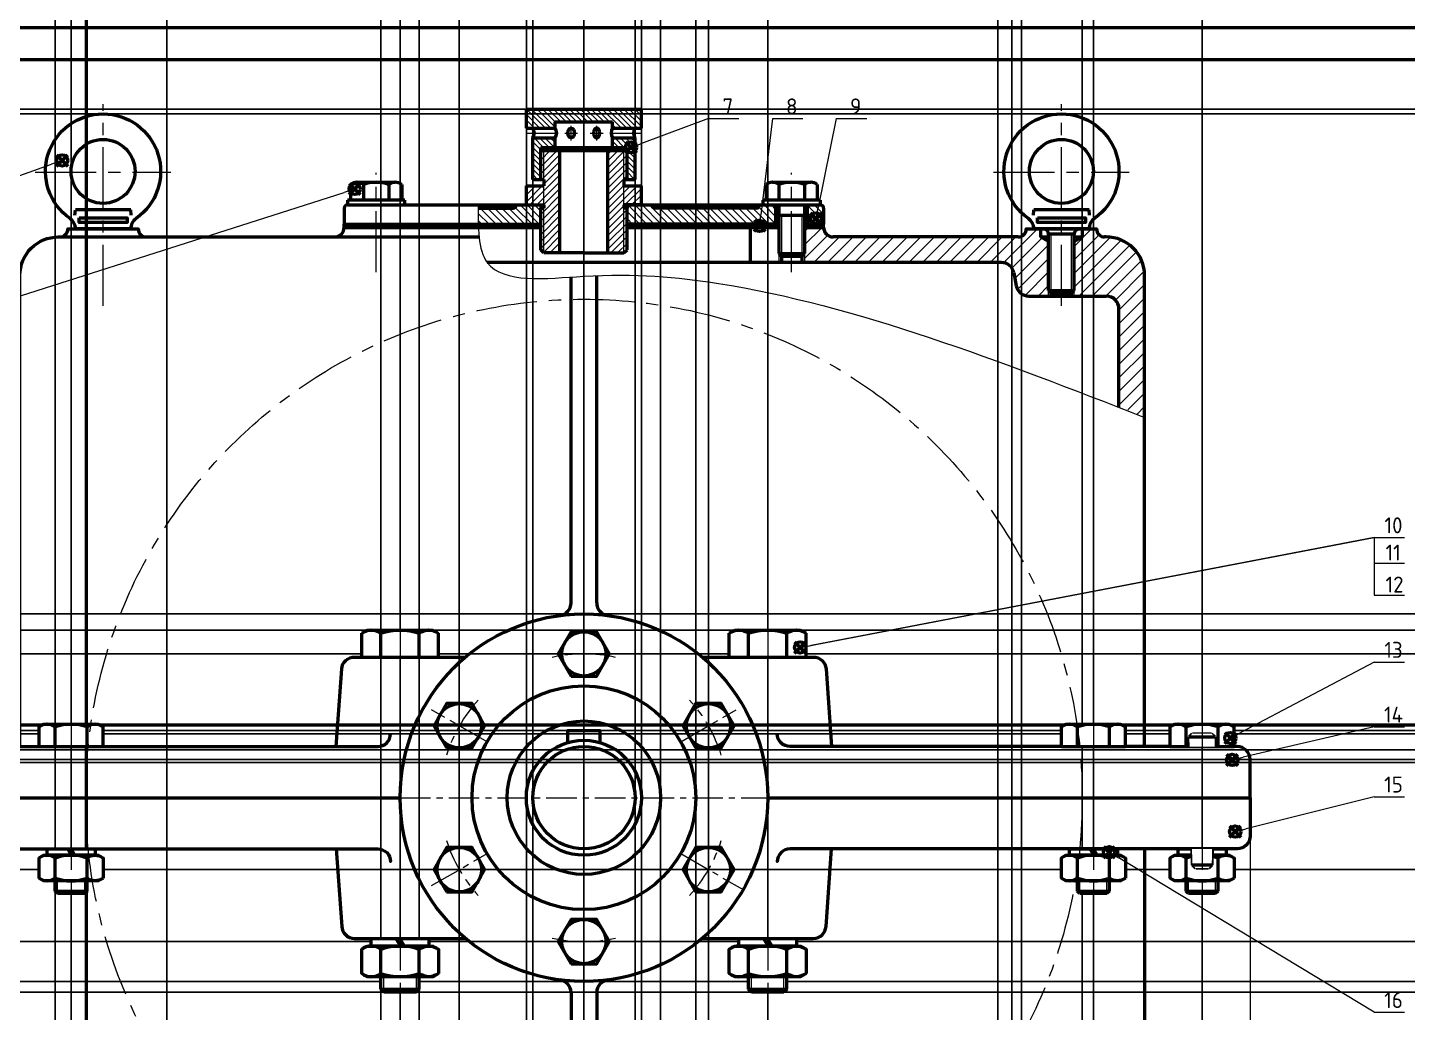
# Model space of a CAD drawing. Header units: millimetres. Extents: x 3015 to 4204, y 10565 to 11406.
# Drawn here: x 3284 to 3715.6, y 11097.6 to 11405.7 of the extents above; entities that cross this region are included whole.
import ezdxf

# ---------------------------------------------------------------- set-up
doc = ezdxf.new("R2010")
doc.units = ezdxf.units.MM
doc.header["$LTSCALE"] = 0.6
doc.set_wipeout_variables(frame=1)
doc.header["$PDSIZE"] = 2
doc.linetypes.add('Amconstr', pattern=[9999, 9999, 0])
doc.linetypes.add('CENTER', pattern=[50.8, 31.75, -6.35, 6.35, -6.35])
for name, color, linetype, lineweight in [('AM_0', 7, 'Continuous', 50), ('AM_5', 3, 'Continuous', 18), ('center', 1, 'CENTER', 15), ('dam', 7, 'Continuous', 50), ('dim', 3, 'Continuous', 15), ('hatch', 3, 'Continuous', 15), ('manh', 1, 'Continuous', 15)]:
    doc.layers.add(name, color=color, linetype=linetype, lineweight=lineweight)
doc.layers.add('AM_12', color=7, linetype='Continuous', lineweight=50, plot=False)
doc.layers.add('AM_CL', color=1, linetype='Amconstr', lineweight=25, plot=False)
doc.styles.add('TCVN', font='')
doc.styles.get('TCVN').set_extended_font_data('TCVN 7284')
doc.dimstyles.new('AM_ISO$0', dxfattribs={"dimtxt": 3.5, "dimasz": 3.5, "dimexe": 1, "dimexo": 1, "dimgap": 1, "dimtad": 1, "dimdsep": 46, "dimtxsty": 'TCVN', "dimblk": 'OPEN30', "dimcen": 1, "dimclrd": 3, "dimclre": 3, "dimclrt": 2, "dimazin": 2, "dimtp": 0.1, "dimtm": 0.1, "dimtfac": 0.71, "dimtmove": 0, "dimatfit": 3, "dimldrblk": 'OPEN30', "dimfxl": 1, "dimtfill": 1, "dimlwd": 18, "dimlwe": 18, "dimarcsym": 1})
doc.dimstyles.new('AM_ISO$7', dxfattribs={"dimtxt": 3.5, "dimasz": 3.5, "dimexe": 1, "dimexo": 1, "dimgap": 1, "dimtad": 1, "dimdsep": 46, "dimtxsty": 'TCVN', "dimblk": 'OPEN30', "dimcen": 1, "dimclrd": 3, "dimclre": 3, "dimclrt": 2, "dimazin": 2, "dimtp": 0.1, "dimtm": 0.1, "dimtfac": 0.71, "dimtmove": 0, "dimatfit": 3, "dimldrblk": 'OPEN30', "dimfxl": 1, "dimtfill": 1, "dimlwd": 18, "dimlwe": 18, "dimarcsym": 1})
pattern_1 = [(315, (-21419.8931, 7916.19), (0.84852814, 0.84852814), [])]

# ---------------------------------------------------------------- blocks, each defined once
blk = doc.blocks.new('blgn_dung2')
for points in [[(-10, 0), (-10, 6.14), (-8.59, 7), (8.59, 7), (10, 6.19), (10, 0)], [(4.25, -46), (5, -45.25), (5, -42), (8.59, -42), (10, -41.19), (10, -34.81), (8.59, -34), (7.5, -34), (7.5, -32), (-7.5, -32), (-7.5, -34), (-8.59, -34), (-10, -34.81), (-10, -41.19), (-8.59, -42), (-5, -42), (-5, -45.25), (-4.25, -46)]]:
    blk.add_wipeout(points).dxf.layer = 'dam'
at = {"layer": 'center'}
blk.add_line((0, 11), (0, -50), dxfattribs=at)
at = {"layer": 'dam'}
for p, q in [((-8.59, 7), (-10, 6.19)), ((-10, 0), (-10, 6.19)), ((-8.59, 7), (8.59, 7)), ((-8.59, 7), (8.59, 7)), ((-5, 0), (-5, 6.14)), ((5, 0), (5, 6.14)), ((8.59, 7), (10, 6.19)), ((10, 0), (10, 6.19)), ((10, 0.81), (10, 6.19)), ((-10, 0), (10, 0)), ((-1.12, -32), (0.14, -34)), ((-0.12, -32), (1.14, -34)), ((-5, -45.25), (-5, -42)), ((5, -45.25), (5, -42)), ((-4.25, -46), (-5, -45.25)), ((-5, -45.25), (5, -45.25)), ((4.25, -46), (-4.25, -46)), ((5, -45.25), (4.25, -46))]:
    blk.add_line(p, q, dxfattribs=at)
for points in [[(-10, -41.14, 0.343146), (-5, -41.14), (-5, -34.86, 0.343146), (-10, -34.86)], [(10, -41.14, -0.343146), (5, -41.14), (5, -34.86, -0.343146), (10, -34.86)]]:
    blk.add_lwpolyline(points, format="xyb", dxfattribs=at)
for points in [[(10, -41.19), (8.59, -42), (-8.59, -42), (-10, -41.19), (-10, -34.81), (-8.59, -34), (8.59, -34), (10, -34.81)], [(-7.5, -32), (7.5, -32), (7.5, -34), (-7.5, -34)]]:
    blk.add_lwpolyline(points, close=True, dxfattribs=at)
for centre, radius, start, end in [((-7.5, 2.93), 4.07, 52.1211, 127.8789), ((0, -8), 15, 70.5288, 109.4712), ((7.5, 2.93), 4.07, 52.1211, 127.8789), ((0, -49), 15, 70.5288, 109.4712), ((0, -27), 15, 250.5288, 289.4712)]:
    blk.add_arc(centre, radius, start, end, dxfattribs=at)
at = {"layer": 'manh'}
for p, q in [((-4.25, -46), (-4.25, -42)), ((4.25, -46), (4.25, -42))]:
    blk.add_line(p, q, dxfattribs=at)
blk = doc.blocks.new('chot_dung2')
for points in [[(-10, 0), (-10, 6.14), (-8.59, 7), (8.59, 7), (10, 6.19), (10, 0)], [(4.25, -46), (5, -45.25), (5, -42), (8.59, -42), (10, -41.19), (10, -34.81), (8.59, -34), (7.5, -34), (7.5, -32), (-7.5, -32), (-7.5, -34), (-8.59, -34), (-10, -34.81), (-10, -41.19), (-8.59, -42), (-5, -42), (-5, -45.25), (-4.25, -46)]]:
    blk.add_wipeout(points).dxf.layer = 'dam'
at = {"layer": 'dam'}
for p, q in [((-8.59, 7), (-10, 6.19)), ((-10, 0), (-10, 6.19)), ((-8.59, 7), (8.59, 7)), ((-8.59, 7), (8.59, 7)), ((-5, 0), (-5, 6.14)), ((5, 0), (5, 6.14)), ((8.59, 7), (10, 6.19)), ((10, 0), (10, 6.19)), ((10, 0.81), (10, 6.19)), ((-10, 0), (10, 0)), ((-3.98, 3), (-3, 4)), ((-3.9, 0), (-3.98, 3)), ((-3, 4), (3, 4)), ((3, 4), (3.98, 3)), ((3.98, 3), (3.9, 0)), ((-3.02, -37), (-3.14, -32)), ((-1.12, -32), (0.14, -34)), ((-0.12, -32), (1.14, -34)), ((3.14, -32), (3.02, -37)), ((-2, -38), (-3.02, -37)), ((2, -38), (-2, -38)), ((3.02, -37), (2, -38)), ((-5, -45.25), (-5, -42)), ((5, -45.25), (5, -42)), ((-4.25, -46), (-5, -45.25)), ((-5, -45.25), (5, -45.25)), ((4.25, -46), (-4.25, -46)), ((5, -45.25), (4.25, -46))]:
    blk.add_line(p, q, dxfattribs=at)
for points in [[(-10, -41.14, 0.343146), (-5, -41.14), (-5, -34.86, 0.343146), (-10, -34.86)], [(10, -41.14, -0.343146), (5, -41.14), (5, -34.86, -0.343146), (10, -34.86)]]:
    blk.add_lwpolyline(points, format="xyb", dxfattribs=at)
for points in [[(10, -41.19), (8.59, -42), (-8.59, -42), (-10, -41.19), (-10, -34.81), (-8.59, -34), (8.59, -34), (10, -34.81)], [(-7.5, -32), (7.5, -32), (7.5, -34), (-7.5, -34)]]:
    blk.add_lwpolyline(points, close=True, dxfattribs=at)
for centre, radius, start, end in [((-7.5, 2.93), 4.07, 52.1211, 127.8789), ((0, -8), 15, 70.5288, 109.4712), ((7.5, 2.93), 4.07, 52.1211, 127.8789), ((0, -49), 15, 70.5288, 109.4712), ((0, -27), 15, 250.5288, 289.4712)]:
    blk.add_arc(centre, radius, start, end, dxfattribs=at)
at = {"layer": 'manh'}
for p, q in [((-4.25, -46), (-4.25, -42)), ((4.25, -46), (4.25, -42))]:
    blk.add_line(p, q, dxfattribs=at)
for points in [[(-3, 4), (3, 4), (3.98, 3), (3.9, 0), (-3.9, 0), (-3.98, 3)], [(3.14, -32), (3.02, -37), (2, -38), (-2, -38), (-3.02, -37), (-3.14, -32)]]:
    blk.add_wipeout(points).dxf.layer = 'dam'
at = {"layer": 'center'}
blk.add_line((0, 11), (0, -50), dxfattribs=at)
at = {"layer": 'dam'}
for p, q in [((-3.98, 3), (3.98, 3)), ((-3.02, -37), (3.02, -37))]:
    blk.add_line(p, q, dxfattribs=at)
blk = doc.blocks.new('blco_dung2')
for points in [[(-12, 0), (-12, 7.37), (-10.31, 8.4), (10.31, 8.4), (12, 7.42), (12, 0)], [(5.1, -104.8), (6, -103.9), (6, -100), (10.31, -100), (12, -99.02), (12, -91.38), (10.31, -90.4), (9, -90.4), (9, -88), (-9, -88), (-9, -90.4), (-10.31, -90.4), (-12, -91.38), (-12, -99.02), (-10.31, -100), (-6, -100), (-6, -103.9), (-5.1, -104.8)]]:
    blk.add_wipeout(points).dxf.layer = 'dam'
at = {"layer": 'center'}
blk.add_line((0, 12.4), (0, -108.8), dxfattribs=at)
at = {"layer": 'dam'}
for p, q in [((-10.31, 8.4), (-12, 7.42)), ((-12, 0), (-12, 7.42)), ((-10.31, 8.4), (10.31, 8.4)), ((-10.31, 8.4), (10.31, 8.4)), ((-6, 0), (-6, 7.37)), ((6, 0), (6, 7.37)), ((10.31, 8.4), (12, 7.42)), ((12, 0), (12, 7.42)), ((12, 0.98), (12, 7.42)), ((-12, 0), (12, 0)), ((-1.34, -88), (0.17, -90.4)), ((-0.14, -88), (1.37, -90.4)), ((-6, -103.9), (-6, -100)), ((6, -103.9), (6, -100)), ((-5.1, -104.8), (-6, -103.9)), ((-6, -103.9), (6, -103.9)), ((5.1, -104.8), (-5.1, -104.8)), ((6, -103.9), (5.1, -104.8))]:
    blk.add_line(p, q, dxfattribs=at)
for points in [[(-12, -98.97, 0.343146), (-6, -98.97), (-6, -91.43, 0.343146), (-12, -91.43)], [(12, -98.97, -0.343146), (6, -98.97), (6, -91.43, -0.343146), (12, -91.43)]]:
    blk.add_lwpolyline(points, format="xyb", dxfattribs=at)
for points in [[(12, -99.02), (10.31, -100), (-10.31, -100), (-12, -99.02), (-12, -91.38), (-10.31, -90.4), (10.31, -90.4), (12, -91.38)], [(-9, -88), (9, -88), (9, -90.4), (-9, -90.4)]]:
    blk.add_lwpolyline(points, close=True, dxfattribs=at)
for centre, radius, start, end in [((-9, 3.51), 4.89, 52.1211, 127.8789), ((0, -9.6), 18, 70.5288, 109.4712), ((9, 3.51), 4.89, 52.1211, 127.8789), ((0, -108.4), 18, 70.5288, 109.4712), ((0, -82), 18, 250.5288, 289.4712)]:
    blk.add_arc(centre, radius, start, end, dxfattribs=at)
at = {"layer": 'manh'}
for p, q in [((-5.1, -104.8), (-5.1, -100)), ((5.1, -104.8), (5.1, -100))]:
    blk.add_line(p, q, dxfattribs=at)
blk = doc.blocks.new('a8')
at = {"layer": 'dam'}
blk.add_lwpolyline([(-4, -6.93), (4, -6.93), (8, 0), (4, 6.93), (-4, 6.93), (-8, 0)], close=True, dxfattribs=at)
blk.add_circle((0, 0), 6.93, dxfattribs=at)
blk = doc.blocks.new('bulong vòng')
at = {"layer": 'center'}
for p, q in [((0, -3), (0, 60)), ((-21.23, 38.77), (21.23, 38.77))]:
    blk.add_line(p, q, dxfattribs=at)
at = {"layer": 'dam'}
for p, q in [((-8.79, 25.34), (-8.65, 27)), ((8.65, 27), (-8.65, 27)), ((8.79, 25.34), (8.65, 27)), ((-6.5, 21), (-6.5, 18.5)), ((6.5, 21), (-6.5, 21)), ((-6.5, 18.5), (-4, 18.5)), ((-4, 17.06), (-6.5, 18.5)), ((-5.6, 21), (5.6, 21)), ((-4, 1.8), (-4, 19.4)), ((4, 19.4), (-4, 19.4)), ((4, 1.8), (4, 19.4)), ((4, 18.5), (6.5, 18.5)), ((4, 17.06), (6.5, 18.5)), ((6.5, 21), (6.5, 18.5)), ((-4, 1.8), (-3.2, 1)), ((-4, 1.8), (4, 1.8)), ((-3.2, 0), (-3.2, 1)), ((-3.2, 1), (3.2, 1)), ((3.2, 1), (4, 1.8)), ((3.2, 0), (3.2, 1))]:
    blk.add_line(p, q, dxfattribs=at)
blk.add_lwpolyline([(-8.65, 21, 0.244251), (-10.35, 24.27, -3.162278), (10.35, 24.27, 0.244251), (8.65, 21)], format="xyb", close=True, dxfattribs=at)
blk.add_lwpolyline([(-7.5, 24.5), (7.5, 24.5), (7.5, 23), (-7.5, 23)], close=True, dxfattribs=at)
blk.add_circle((0, 39), 10, dxfattribs=at)
for centre, start, end in [((-5.6, 19.4), 0, 90), ((5.6, 19.4), 90, 180)]:
    blk.add_arc(centre, 1.6, start, end, dxfattribs=at)
at = {"layer": 'manh'}
for p, q in [((-4, 0), (-4, 17.45)), ((-3.2, 1), (-3.2, 19.4)), ((3.2, 1), (3.2, 19.4)), ((4, 0), (4, 17.45))]:
    blk.add_line(p, q, dxfattribs=at)
blk = doc.blocks.new('_Open30')
at = {"color": 0, "linetype": 'ByBlock', "lineweight": -2}
for p, q in [((-1, 0.27), (0, 0)), ((0, 0), (-1, -0.27)), ((0, 0), (-1, 0))]:
    blk.add_line(p, q, dxfattribs=at)
blk = doc.blocks.new('*D55')
at = {"layer": 'Defpoints', "color": 0, "transparency": 16777216}
for p in [(3087.4, 11153.8), (3666.41, 11152.79), (3666.41, 10947.47)]:
    blk.add_point(p, dxfattribs=at)
at = {"layer": 'dim', "color": 3, "lineweight": 18, "transparency": 16777216}
for p, q in [((3087.4, 11152.8), (3087.4, 10946.47)), ((3666.41, 11151.79), (3666.41, 10946.47)), ((3090.9, 10947.47), (3662.91, 10947.47))]:
    blk.add_line(p, q, dxfattribs=at)
at = {"layer": 'dim', "color": 3, "lineweight": 18, "transparency": 16777216, "xscale": 3.5, "yscale": 3.5, "zscale": 3.5, "rotation": 180}
blk.add_blockref('_Open30', (3087.4, 10947.47), dxfattribs=at)
at = {"layer": 'dim', "color": 3, "lineweight": 18, "transparency": 16777216, "xscale": 3.5, "yscale": 3.5, "zscale": 3.5}
blk.add_blockref('_Open30', (3666.41, 10947.47), dxfattribs=at)
at = {"layer": 'dim', "color": 2, "transparency": 16777216, "insert": (3422.22, 10950.22), "char_height": 3.5, "attachment_point": 5, "style": 'TCVN', "bg_fill": 3, "box_fill_scale": 1.1, "bg_fill_color": 256, "bg_fill_true_color": 13158600, "bg_fill_transparency": 0}
blk.add_mtext('579', dxfattribs=at)
blk = doc.blocks.new('_DotSmall')
at = {"color": 0, "linetype": 'ByBlock', "const_width": 0.5}
blk.add_lwpolyline([(-0.0625, 0, 1), (0.0625, 0, 1)], format="xyb", close=True, dxfattribs=at)
blk = doc.blocks.new('*S63')
at = {"layer": 'AM_12', "color": 4}
for p, q in [((3293.03, 11362.39), (3296.53, 11365.89)), ((3293.03, 11365.89), (3296.53, 11362.39))]:
    blk.add_line(p, q, dxfattribs=at)
blk.add_circle((3294.78, 11364.14), 1.75, dxfattribs=at)
blk = doc.blocks.new('*S64')
at = {"layer": 'AM_12', "color": 4}
for p, q in [((3384.54, 11353.44), (3388.04, 11356.94)), ((3384.54, 11356.94), (3388.04, 11353.44))]:
    blk.add_line(p, q, dxfattribs=at)
blk.add_circle((3386.29, 11355.19), 1.75, dxfattribs=at)
blk = doc.blocks.new('*S69')
at = {"layer": 'AM_12', "color": 4}
for p, q in [((3471, 11366.47), (3474.5, 11369.97)), ((3471, 11369.97), (3474.5, 11366.47))]:
    blk.add_line(p, q, dxfattribs=at)
blk.add_circle((3472.75, 11368.22), 1.75, dxfattribs=at)
blk = doc.blocks.new('*S70')
at = {"layer": 'AM_12', "color": 4}
for p, q in [((3511.24, 11341.92), (3514.74, 11345.42)), ((3511.24, 11345.42), (3514.74, 11341.92))]:
    blk.add_line(p, q, dxfattribs=at)
blk.add_circle((3512.99, 11343.67), 1.75, dxfattribs=at)
blk = doc.blocks.new('*S71')
at = {"layer": 'AM_12', "color": 4}
for p, q in [((3528.9, 11344.27), (3532.4, 11347.77)), ((3528.9, 11347.77), (3532.4, 11344.27))]:
    blk.add_line(p, q, dxfattribs=at)
blk.add_circle((3530.65, 11346.02), 1.75, dxfattribs=at)
blk = doc.blocks.new('*S72')
at = {"layer": 'AM_12', "color": 4}
for p, q in [((3523.93, 11210.05), (3527.43, 11213.55)), ((3523.93, 11213.55), (3527.43, 11210.05))]:
    blk.add_line(p, q, dxfattribs=at)
blk.add_circle((3525.68, 11211.8), 1.75, dxfattribs=at)
blk = doc.blocks.new('*S73')
at = {"layer": 'AM_12', "color": 4}
for p, q in [((3658.52, 11181.7), (3662.02, 11185.2)), ((3658.52, 11185.2), (3662.02, 11181.7))]:
    blk.add_line(p, q, dxfattribs=at)
blk.add_circle((3660.27, 11183.45), 1.75, dxfattribs=at)
blk = doc.blocks.new('*S74')
at = {"layer": 'AM_12', "color": 4}
for p, q in [((3659.08, 11174.89), (3662.58, 11178.39)), ((3659.08, 11178.39), (3662.58, 11174.89))]:
    blk.add_line(p, q, dxfattribs=at)
blk.add_circle((3660.83, 11176.64), 1.75, dxfattribs=at)
blk = doc.blocks.new('*S75')
at = {"layer": 'AM_12', "color": 4}
for p, q in [((3660.04, 11152.46), (3663.54, 11155.96)), ((3660.04, 11155.96), (3663.54, 11152.46))]:
    blk.add_line(p, q, dxfattribs=at)
blk.add_circle((3661.79, 11154.21), 1.75, dxfattribs=at)
blk = doc.blocks.new('*S76')
at = {"layer": 'AM_12', "color": 4}
for p, q in [((3620.58, 11146.01), (3624.08, 11149.51)), ((3620.58, 11149.51), (3624.08, 11146.01))]:
    blk.add_line(p, q, dxfattribs=at)
blk.add_circle((3622.33, 11147.76), 1.75, dxfattribs=at)
blk = doc.blocks.new('*S100')
at = {"layer": 'AM_5'}
h = blk.add_hatch(color=3, dxfattribs=at)
edge = h.paths.add_edge_path(flags=0)
edge.add_arc((3386.29, 11355.19), 0.625, 0, 360)
at = {"layer": 'AM_5', "color": 3}
blk.add_line((3054.16, 11249.02), (3382.96, 11354.12), dxfattribs=at)
at = {"layer": 'AM_5', "color": 3, "linetype": 'Continuous'}
blk.add_line((3385.69, 11355), (3382.96, 11354.12), dxfattribs=at)
at = {"layer": 'AM_5'}
blk.add_line((3054.16, 11249.02), (3044.66, 11249.02), dxfattribs=at)
at = {"layer": 'AM_5', "color": 7, "insert": (3048.53, 11250.33), "char_height": 5, "attachment_point": 8, "style": 'TCVN'}
blk.add_mtext('2', dxfattribs=at)
blk = doc.blocks.new('*S101')
at = {"layer": 'AM_5'}
h = blk.add_hatch(color=3, dxfattribs=at)
edge = h.paths.add_edge_path(flags=0)
edge.add_arc((3294.78, 11364.14), 0.625, 0, 360)
at = {"layer": 'AM_5', "color": 3}
blk.add_line((3054.16, 11279.02), (3291.49, 11362.97), dxfattribs=at)
at = {"layer": 'AM_5', "color": 3, "linetype": 'Continuous'}
blk.add_line((3294.2, 11363.93), (3291.49, 11362.97), dxfattribs=at)
at = {"layer": 'AM_5'}
blk.add_line((3054.16, 11279.02), (3044.66, 11279.02), dxfattribs=at)
at = {"layer": 'AM_5', "color": 7, "insert": (3048.53, 11280.33), "char_height": 5, "attachment_point": 8, "style": 'TCVN'}
blk.add_mtext('1', dxfattribs=at)
blk = doc.blocks.new('*S102')
at = {"layer": 'AM_5'}
h = blk.add_hatch(color=3, dxfattribs=at)
edge = h.paths.add_edge_path(flags=0)
edge.add_arc((3472.75, 11368.22), 0.625, 0, 360)
at = {"layer": 'AM_5', "color": 3}
blk.add_line((3496.98, 11377.22), (3476.03, 11369.43), dxfattribs=at)
at = {"layer": 'AM_5'}
blk.add_line((3496.98, 11377.22), (3506.48, 11377.22), dxfattribs=at)
at = {"layer": 'AM_5', "color": 3, "linetype": 'Continuous'}
blk.add_line((3473.34, 11368.43), (3476.03, 11369.43), dxfattribs=at)
at = {"layer": 'AM_5', "color": 7, "insert": (3503.04, 11378.53), "char_height": 5, "attachment_point": 8, "style": 'TCVN'}
blk.add_mtext('7', dxfattribs=at)
blk = doc.blocks.new('*S103')
at = {"layer": 'AM_5'}
h = blk.add_hatch(color=3, dxfattribs=at)
edge = h.paths.add_edge_path(flags=0)
edge.add_arc((3512.99, 11343.67), 0.625, 0, 360)
at = {"layer": 'AM_5', "color": 3}
blk.add_line((3516.98, 11377.22), (3513.41, 11347.15), dxfattribs=at)
at = {"layer": 'AM_5'}
blk.add_line((3516.98, 11377.22), (3526.48, 11377.22), dxfattribs=at)
at = {"layer": 'AM_5', "color": 3, "linetype": 'Continuous'}
blk.add_line((3513.07, 11344.29), (3513.41, 11347.15), dxfattribs=at)
at = {"layer": 'AM_5', "color": 7, "insert": (3523.04, 11378.53), "char_height": 5, "attachment_point": 8, "style": 'TCVN'}
blk.add_mtext('8', dxfattribs=at)
blk = doc.blocks.new('*S104')
at = {"layer": 'AM_5'}
h = blk.add_hatch(color=3, dxfattribs=at)
edge = h.paths.add_edge_path(flags=0)
edge.add_arc((3530.65, 11346.02), 0.625, 0, 360)
at = {"layer": 'AM_5', "color": 3}
blk.add_line((3536.98, 11377.22), (3531.34, 11349.45), dxfattribs=at)
at = {"layer": 'AM_5'}
blk.add_line((3536.98, 11377.22), (3546.48, 11377.22), dxfattribs=at)
at = {"layer": 'AM_5', "color": 3, "linetype": 'Continuous'}
blk.add_line((3530.77, 11346.63), (3531.34, 11349.45), dxfattribs=at)
at = {"layer": 'AM_5', "color": 7, "insert": (3543.04, 11378.53), "char_height": 5, "attachment_point": 8, "style": 'TCVN'}
blk.add_mtext('9', dxfattribs=at)
blk = doc.blocks.new('*S105')
at = {"layer": 'AM_5'}
h = blk.add_hatch(color=3, dxfattribs=at)
edge = h.paths.add_edge_path(flags=0)
edge.add_arc((3622.33, 11147.76), 0.625, 0, 360)
at = {"layer": 'AM_5', "color": 3, "linetype": 'Continuous'}
blk.add_line((3622.86, 11147.44), (3625.32, 11145.95), dxfattribs=at)
at = {"layer": 'AM_5', "color": 3}
blk.add_line((3705.24, 11097.7), (3625.32, 11145.95), dxfattribs=at)
at = {"layer": 'AM_5'}
blk.add_line((3705.24, 11097.7), (3714.74, 11097.7), dxfattribs=at)
at = {"layer": 'AM_5', "color": 7, "insert": (3711.3, 11099.01), "char_height": 5, "attachment_point": 8, "style": 'TCVN'}
blk.add_mtext('16', dxfattribs=at)
blk = doc.blocks.new('*S106')
at = {"layer": 'AM_5'}
h = blk.add_hatch(color=3, dxfattribs=at)
edge = h.paths.add_edge_path(flags=0)
edge.add_arc((3661.79, 11154.21), 0.625, 0, 360)
at = {"layer": 'AM_5', "color": 3}
blk.add_line((3705.24, 11165.11), (3665.18, 11155.06), dxfattribs=at)
at = {"layer": 'AM_5'}
blk.add_line((3705.24, 11165.11), (3714.74, 11165.11), dxfattribs=at)
at = {"layer": 'AM_5', "color": 3, "linetype": 'Continuous'}
blk.add_line((3662.39, 11154.36), (3665.18, 11155.06), dxfattribs=at)
at = {"layer": 'AM_5', "color": 7, "insert": (3711.3, 11166.42), "char_height": 5, "attachment_point": 8, "style": 'TCVN'}
blk.add_mtext('15', dxfattribs=at)
blk = doc.blocks.new('*S107')
at = {"layer": 'AM_5'}
h = blk.add_hatch(color=3, dxfattribs=at)
edge = h.paths.add_edge_path(flags=0)
edge.add_arc((3660.83, 11176.64), 0.625, 0, 360)
at = {"layer": 'AM_5', "color": 3}
blk.add_line((3705.24, 11186.98), (3664.24, 11177.43), dxfattribs=at)
at = {"layer": 'AM_5'}
blk.add_line((3705.24, 11186.98), (3714.74, 11186.98), dxfattribs=at)
at = {"layer": 'AM_5', "color": 3, "linetype": 'Continuous'}
blk.add_line((3661.44, 11176.78), (3664.24, 11177.43), dxfattribs=at)
at = {"layer": 'AM_5', "color": 7, "insert": (3711.3, 11188.29), "char_height": 5, "attachment_point": 8, "style": 'TCVN'}
blk.add_mtext('14', dxfattribs=at)
blk = doc.blocks.new('*S108')
at = {"layer": 'AM_5'}
h = blk.add_hatch(color=3, dxfattribs=at)
edge = h.paths.add_edge_path(flags=0)
edge.add_arc((3660.27, 11183.45), 0.625, 0, 360)
at = {"layer": 'AM_5', "color": 3}
blk.add_line((3705.24, 11207.23), (3663.37, 11185.09), dxfattribs=at)
at = {"layer": 'AM_5'}
blk.add_line((3705.24, 11207.23), (3714.74, 11207.23), dxfattribs=at)
at = {"layer": 'AM_5', "color": 3, "linetype": 'Continuous'}
blk.add_line((3660.83, 11183.75), (3663.37, 11185.09), dxfattribs=at)
at = {"layer": 'AM_5', "color": 7, "insert": (3711.3, 11208.54), "char_height": 5, "attachment_point": 8, "style": 'TCVN'}
blk.add_mtext('13', dxfattribs=at)
blk = doc.blocks.new('*S109')
at = {"layer": 'AM_5'}
h = blk.add_hatch(color=3, dxfattribs=at)
edge = h.paths.add_edge_path(flags=0)
edge.add_arc((3525.68, 11211.8), 0.625, 0, 360)
at = {"layer": 'AM_5', "color": 3}
blk.add_line((3705.24, 11246.18), (3529.12, 11212.46), dxfattribs=at)
at = {"layer": 'AM_5'}
blk.add_line((3705.24, 11246.18), (3714.74, 11246.18), dxfattribs=at)
at = {"layer": 'AM_5', "color": 3, "linetype": 'Continuous'}
blk.add_line((3526.29, 11211.92), (3529.12, 11212.46), dxfattribs=at)
at = {"layer": 'AM_5', "color": 7, "insert": (3711.3, 11247.5), "char_height": 5, "attachment_point": 8, "style": 'TCVN'}
blk.add_mtext('10', dxfattribs=at)

msp = doc.modelspace()

# ---------------------------------------------------------------- hatches: boundary and pattern name
at = {"layer": 'hatch'}
h = msp.add_hatch(dxfattribs=at)
h.set_pattern_fill('_U', color=256, scale=1.2, angle=315, style=0, pattern_type=0)
h.set_pattern_definition(pattern_1)
h.paths.add_polyline_path([(3440.002, 11374.201), (3449.002, 11374.201), (3449.002, 11376.201), (3467.002, 11376.201), (3467.002, 11374.201), (3476.002, 11374.201), (3476.002, 11380.201), (3440.002, 11380.201)])
h = msp.add_hatch(dxfattribs=at)
h.set_pattern_fill('_U', color=256, scale=1.2, angle=315, style=0, pattern_type=0)
h.set_pattern_definition([(315, (0, 0), (0.84852814, 0.84852814), [])])
h.paths.add_polyline_path([(3449.002, 11371.201), (3442.002, 11371.201), (3442.002, 11358.201), (3444.502, 11358.201), (3444.502, 11368.201), (3449.002, 11368.201)])
h = msp.add_hatch(dxfattribs=at)
h.set_pattern_fill('_U', color=256, scale=1.2, angle=315, style=0, pattern_type=0)
h.set_pattern_definition(pattern_1)
h.paths.add_polyline_path([(3467.002, 11371.201), (3467.002, 11368.201), (3471.502, 11368.201), (3471.502, 11358.201), (3474.002, 11358.201), (3474.002, 11371.201)])
h = msp.add_hatch(dxfattribs=at)
h.set_pattern_fill('_USER', color=256, scale=1.5, angle=45, pattern_type=0)
h.set_pattern_definition([(45, (1731.1947, 7398.052), (-1.06066017, 1.06066017), [])])
h.paths.add_polyline_path([(3465.502, 11367.201), (3470.502, 11367.201), (3470.502, 11358.201), (3470.502, 11356.201), (3476.002, 11356.201), (3476.002, 11350.201), (3470.502, 11350.201), (3470.502, 11349.201), (3470.502, 11335.201), (3465.502, 11335.201)])
h.paths.add_polyline_path([(3470.502, 11367.201), (3471.502, 11367.201), (3471.502, 11358.201), (3470.502, 11358.201)], flags=17)
h.paths.add_polyline_path([(3470.502, 11349.201), (3471.502, 11349.201), (3471.502, 11336.201), (3470.502, 11335.201)], flags=17)
h.paths.add_polyline_path([(3445.502, 11350.201), (3440.002, 11350.201), (3440.002, 11356.201), (3445.502, 11356.201), (3445.502, 11358.201), (3445.502, 11367.201), (3450.502, 11367.201), (3450.502, 11335.201), (3445.502, 11335.201)])
h.paths.add_polyline_path([(3444.502, 11349.201), (3445.502, 11349.201), (3445.502, 11335.201), (3444.502, 11336.201)], flags=17)
h.paths.add_polyline_path([(3444.502, 11367.201), (3445.502, 11367.201), (3445.502, 11358.201), (3444.502, 11358.201)], flags=17)
h = msp.add_hatch(dxfattribs=at)
h.set_pattern_fill('ANSI31', color=256, scale=0.5, angle=90)
edge = h.paths.add_edge_path()
edge.add_line((3444.502, 11349.201), (3444.502, 11350.201))
edge.add_line((3444.502, 11350.201), (3436.875, 11350.201))
edge.add_arc((3435.875, 11350.201), 1, 270, 360, ccw=False)
edge.add_line((3435.875, 11349.201), (3430.375, 11349.201))
edge.add_arc((3429.78, 11349.011), 0.625, 0, 17.70251, ccw=False)
edge.add_arc((3429.78, 11349.011), 0.625, -180, 0, ccw=False)
edge.add_arc((3429.78, 11349.011), 0.625, 162.29749, 180, ccw=False)
edge.add_line((3429.185, 11349.201), (3424.94, 11349.201))
edge.add_spline(control_points=[(3424.94, 11349.201), (3424.949, 11347.515), (3424.966, 11345.836), (3425.032, 11344.201)], knot_values=[0.8923356, 0.8923356, 0.8923356, 0.8923356, 5.4090643, 5.4090643, 5.4090643, 5.4090643], degree=3, periodic=0)
edge.add_line((3425.032, 11344.201), (3444.502, 11344.201))
edge.add_line((3444.502, 11344.201), (3444.502, 11349.201))
h.paths.add_polyline_path([(3518.002, 11350.201), (3514.002, 11350.201), (3513.002, 11350.201, -0.4142136), (3512.002, 11349.201), (3480.13, 11349.201, -0.4142136), (3479.13, 11350.201), (3471.502, 11350.201), (3471.502, 11349.201), (3471.502, 11344.201), (3518.002, 11344.201)])
h.paths.add_polyline_path([(3533.002, 11349.201, 0.4142136), (3532.002, 11350.201), (3528.002, 11350.201), (3528.002, 11344.201), (3533.002, 11344.201)])
h = msp.add_hatch(color=256, dxfattribs=at)
h.paths.add_polyline_path([(3510.002, 11343.201), (3510.002, 11344.201), (3519.002, 11344.201), (3519.002, 11343.201)])
h.paths.add_polyline_path([(3527.002, 11343.201), (3527.002, 11344.201), (3528.002, 11344.201), (3533.002, 11344.201), (3533.002, 11343.201)])
h = msp.add_hatch(dxfattribs=at)
h.set_pattern_fill('_USER', color=256, scale=3, angle=45, pattern_type=0)
h.set_pattern_definition([(45, (0, 0), (-2.12132034, 2.12132034), [])])
edge = h.paths.add_edge_path()
edge.add_arc((3621.408, 11328.21), 12, 359.95883, 451.97637)
edge.add_arc((3620.908, 11342.701), 2.5, 180, 271.97493, ccw=False)
edge.add_line((3618.408, 11342.701), (3613.908, 11342.701))
edge.add_line((3613.908, 11342.701), (3613.908, 11340.201))
edge.add_line((3613.908, 11340.201), (3611.408, 11338.758))
edge.add_line((3611.408, 11338.758), (3611.408, 11323.501))
edge.add_line((3611.408, 11323.501), (3611.408, 11321.701))
edge.add_line((3611.408, 11321.701), (3621.408, 11321.701))
edge.add_arc((3621.408, 11317.701), 4, 0, 90, ccw=False)
edge.add_line((3625.408, 11317.701), (3625.408, 11287.317))
edge.add_spline(control_points=[(3625.408, 11287.317), (3628.074, 11286.139), (3630.741, 11284.955), (3633.408, 11283.772)], knot_values=[222.7282931, 222.7282931, 222.7282931, 222.7282931, 231.1928544, 231.1928544, 231.1928544, 231.1928544], degree=3, periodic=0)
edge.add_line((3633.408, 11283.772), (3633.408, 11328.201))
h.paths.add_polyline_path([(3536.002, 11340.201, -0.4142136), (3533.002, 11343.201), (3527.002, 11343.201), (3527.002, 11335.001), (3527.002, 11332.201), (3588.598, 11332.201, -0.3600995), (3592.527, 11328.949), (3593.288, 11324.952, 0.3600995), (3597.218, 11321.701), (3603.408, 11321.701), (3603.408, 11338.758), (3600.908, 11340.201), (3600.908, 11342.701), (3596.408, 11342.701, -0.4142136), (3593.908, 11340.201)])

# ---------------------------------------------------------------- linework, layer by layer
at = {"layer": 'AM_5', "ltscale": 0.5}
for p, q in [((3705.242, 11238.184), (3714.742, 11238.184)), ((3705.242, 11228.184), (3714.742, 11228.184))]:
    msp.add_line(p, q, dxfattribs=at)
at = {"layer": 'AM_CL'}
for p, direction in [((3292.577, 10884.73), (0, 1)), ((3297.577, 10884.73), (0, 1)), ((3302.085, 10813.679), (0, 1)), ((3302.577, 10884.73), (0, 1)), ((3327.492, 10888.73), (0, 1)), ((3394.502, 10883.73), (0, 1)), ((3400.502, 11217.196), (0, 1)), ((3406.502, 10883.73), (0, 1)), ((3419.031, 10918.33), (0, 1)), ((3440.002, 11164.796), (0, 1)), ((3442.002, 11164.796), (0, 1)), ((3458.002, 10918.33), (0, 1)), ((3474.002, 11164.796), (0, 1)), ((3476.002, 11164.796), (0, 1)), ((3482.002, 11164.796), (0, 1)), ((3493.002, 11164.796), (0, 1)), ((3496.973, 10918.33), (0, 1)), ((3515.502, 10883.73), (0, 1)), ((3587.492, 10650.682), (0, 1)), ((3591.87, 10769.706), (0, 1)), ((3594.87, 10769.706), (0, 1)), ((3613.92, 11164.796), (0, 1)), ((3617.408, 10654.682), (0, 1)), ((3651.408, 10824.73), (0, 1)), ((3458.002, 11380.201), (1, 0)), ((3607.408, 11378.701), (1, 0)), ((3791.866, 11222.296), (1, 0)), ((3400.502, 11217.196), (1, 0)), ((3146.399, 11209.796), (1, 0)), ((3297.577, 11187.796), (1, 0)), ((3146.399, 11187.296), (1, 0)), ((3458.002, 11185.796), (1, 0)), ((3651.408, 11184.796), (1, 0)), ((3931.891, 11179.796), (1, 0)), ((3931.891, 11176.796), (1, 0)), ((3931.891, 11175.796), (1, 0)), ((3783.266, 11142.296), (1, 0)), ((3783.429, 11119.796), (1, 0)), ((3931.891, 11107.296), (1, 0)), ((3199.999, 11103.996), (1, 0))]:
    msp.add_xline(p, direction, dxfattribs=at)
at = {"layer": 'center'}
for p, q in [((3307.577, 11318.701), (3307.577, 11381.701)), ((3458.002, 11332.201), (3458.002, 11383.201)), ((3454.002, 11370.414), (3454.002, 11375.005)), ((3462.002, 11370.414), (3462.002, 11375.005)), ((3440.002, 11372.701), (3449.002, 11372.701)), ((3452.002, 11372.701), (3456.002, 11372.701)), ((3460.002, 11372.701), (3464.002, 11372.701)), ((3467.002, 11372.701), (3476.002, 11372.701)), ((3286.345, 11360.469), (3328.809, 11360.469)), ((3393.002, 11329.201), (3393.002, 11360.301)), ((3523.002, 11329.201), (3523.002, 11360.301)), ((3458.002, 11327.904), (3458.002, 10978.819))]:
    msp.add_line(p, q, dxfattribs=at)
at = {"layer": 'center', "ltscale": 0.6}
for start, end in [(77.24126, 102.75874), (137.24126, 162.75874), (17.24126, 42.75874), (197.24126, 222.75874), (317.24126, 342.75874), (257.24126, 282.75874)]:
    msp.add_arc((3458.002, 11164.796), 45, start, end, dxfattribs=at)
at = {"layer": 'dam'}
for p, q in [((3440.002, 11380.201), (3476.002, 11380.201)), ((3440.002, 11374.201), (3440.002, 11380.201)), ((3476.002, 11374.201), (3476.002, 11380.201)), ((3449.002, 11376.201), (3467.002, 11376.201)), ((3449.002, 11374.201), (3449.002, 11376.201)), ((3467.002, 11374.201), (3467.002, 11376.201)), ((3440.002, 11374.201), (3449.002, 11374.201)), ((3442.002, 11358.201), (3442.002, 11371.201)), ((3442.002, 11371.201), (3449.002, 11371.201)), ((3449.002, 11368.201), (3449.002, 11371.201)), ((3467.002, 11374.201), (3476.002, 11374.201)), ((3467.002, 11368.201), (3467.002, 11371.201)), ((3467.002, 11371.201), (3474.002, 11371.201)), ((3474.002, 11358.201), (3474.002, 11371.201)), ((3444.502, 11358.201), (3444.502, 11368.201)), ((3444.502, 11368.201), (3471.502, 11368.201)), ((3444.502, 11367.201), (3471.502, 11367.201)), ((3450.502, 11335.201), (3450.502, 11367.201)), ((3465.502, 11335.201), (3465.502, 11367.201)), ((3471.502, 11358.201), (3471.502, 11368.201)), ((3442.002, 11358.201), (3445.502, 11358.201)), ((3445.502, 11358.201), (3445.502, 11356.201)), ((3470.502, 11358.201), (3474.002, 11358.201)), ((3470.502, 11358.201), (3470.502, 11356.201)), ((3385.002, 11356.615), (3385.002, 11351.701)), ((3387.002, 11357.301), (3389.002, 11357.301)), ((3389.002, 11357.301), (3393.002, 11357.301)), ((3389.002, 11356.615), (3389.002, 11351.701)), ((3393.002, 11357.301), (3397.002, 11357.301)), ((3397.002, 11357.301), (3399.002, 11357.301)), ((3397.002, 11356.615), (3397.002, 11351.701)), ((3401.002, 11356.615), (3401.002, 11351.701)), ((3440.002, 11350.201), (3440.002, 11356.201)), ((3440.002, 11356.201), (3445.502, 11356.201)), ((3470.502, 11356.201), (3476.002, 11356.201)), ((3476.002, 11350.201), (3476.002, 11356.201)), ((3515.002, 11356.615), (3515.002, 11351.701)), ((3517.002, 11357.301), (3519.002, 11357.301)), ((3519.002, 11357.301), (3523.002, 11357.301)), ((3519.002, 11356.615), (3519.002, 11351.701)), ((3523.002, 11357.301), (3527.002, 11357.301)), ((3527.002, 11357.301), (3529.002, 11357.301)), ((3527.002, 11356.615), (3527.002, 11351.701)), ((3531.002, 11356.615), (3531.002, 11351.701)), ((3383.002, 11349.201), (3383.002, 11344.201)), ((3402.002, 11351.701), (3384.002, 11351.701)), ((3384.002, 11351.701), (3384.002, 11350.201)), ((3384.002, 11350.201), (3445.502, 11350.201)), ((3384.002, 11350.201), (3402.002, 11350.201)), ((3402.002, 11350.201), (3402.002, 11351.701)), ((3424.911, 11349.201), (3435.875, 11349.201)), ((3440.002, 11350.201), (3445.502, 11350.201)), ((3444.502, 11350.201), (3444.502, 11349.201)), ((3444.502, 11336.201), (3444.502, 11349.201)), ((3444.502, 11349.201), (3445.502, 11349.201)), ((3445.502, 11350.201), (3445.502, 11349.201)), ((3476.002, 11350.201), (3470.502, 11350.201)), ((3470.502, 11350.201), (3470.502, 11349.201)), ((3470.502, 11350.201), (3532.002, 11350.201)), ((3471.502, 11349.201), (3470.502, 11349.201)), ((3471.502, 11350.201), (3471.502, 11349.201)), ((3471.502, 11336.201), (3471.502, 11349.201)), ((3512.002, 11349.201), (3480.13, 11349.201)), ((3532.002, 11351.701), (3514.002, 11351.701)), ((3514.002, 11351.701), (3514.002, 11350.201)), ((3514.002, 11350.201), (3532.002, 11350.201)), ((3519.002, 11350.201), (3519.002, 11335.001)), ((3527.002, 11350.201), (3527.002, 11335.001)), ((3532.002, 11350.201), (3532.002, 11351.701)), ((3533.002, 11349.201), (3533.002, 11344.201)), ((3298.783, 11347.039), (3298.928, 11348.701)), ((3316.226, 11348.701), (3298.928, 11348.701)), ((3316.372, 11347.039), (3316.226, 11348.701)), ((3519.002, 11347.001), (3527.002, 11347.001)), ((3383.002, 11344.201), (3444.502, 11344.201)), ((3383.002, 11343.201), (3383.002, 11344.201)), ((3383.002, 11344.201), (3444.502, 11344.201)), ((3444.502, 11343.201), (3383.002, 11343.201)), ((3383.002, 11343.201), (3444.502, 11343.201)), ((3383.002, 11343.201), (3444.527, 11343.201)), ((3519.002, 11344.201), (3471.502, 11344.201)), ((3471.502, 11344.201), (3519.002, 11344.201)), ((3471.502, 11343.201), (3519.002, 11343.201)), ((3519.002, 11343.201), (3471.502, 11343.201)), ((3519.002, 11343.201), (3471.527, 11343.201)), ((3510.002, 11344.201), (3510.002, 11332.201)), ((3527.002, 11344.201), (3533.002, 11344.201)), ((3527.002, 11343.201), (3533.002, 11343.201)), ((3533.002, 11344.201), (3529.502, 11344.201)), ((3529.502, 11343.201), (3533.002, 11343.201)), ((3533.002, 11343.201), (3533.002, 11344.201)), ((3380.002, 11340.201), (3393.002, 11340.201)), ((3393.002, 11340.201), (3425.054, 11340.201)), ((3445.502, 11335.201), (3444.502, 11336.201)), ((3470.502, 11335.201), (3471.502, 11336.201)), ((3588.598, 11332.201), (3427.755, 11332.201)), ((3458.002, 11335.201), (3445.502, 11335.201)), ((3458.002, 11335.201), (3470.502, 11335.201)), ((3519.002, 11335.001), (3527.002, 11335.001)), ((3519.002, 11335.001), (3519.802, 11334.201)), ((3519.802, 11334.201), (3526.202, 11334.201)), ((3519.802, 11334.201), (3519.802, 11332.201)), ((3526.202, 11334.201), (3527.002, 11335.001)), ((3526.202, 11334.201), (3526.202, 11332.201)), ((3454.002, 11225.773), (3454.002, 11327.653)), ((3462.002, 11225.773), (3462.002, 11328.094)), ((3592.527, 11328.949), (3593.288, 11324.952)), ((3625.408, 11286.883), (3625.408, 11317.701)), ((3515.502, 11164.796), (3666.408, 11164.796)), ((3454.002, 11103.818), (3454.002, 10993.321)), ((3462.002, 11103.818), (3462.002, 10993.304))]:
    msp.add_line(p, q, dxfattribs=at)
msp.add_lwpolyline([(3298.928, 11342.701, 0.2442508), (3297.228, 11345.974, -3.1622777), (3317.926, 11345.974, 0.2442508), (3316.226, 11342.701)], format="xyb", close=True, dxfattribs=at)
for points in [[(3518.002, 11350.201), (3518.002, 11344.201), (3519.002, 11344.201)], [(3527.002, 11344.201), (3528.002, 11344.201), (3528.002, 11350.201)], [(3593.908, 11340.201), (3536.002, 11340.201)], [(3453.002, 11182.087), (3453.002, 11185.796), (3463.002, 11185.796), (3463.002, 11182.087)]]:
    msp.add_lwpolyline(points, dxfattribs=at)
msp.add_lwpolyline([(3300.077, 11346.201), (3315.077, 11346.201), (3315.077, 11344.701), (3300.077, 11344.701)], close=True, dxfattribs=at)
for points in [[(3294.077, 11340.201, 0.4142136), (3296.577, 11342.701), (3318.577, 11342.701), (3318.577, 11342.701, 0.4142136), (3321.077, 11340.201), (3321.077, 11340.201)], [(3593.908, 11340.201, 0.4142136), (3596.408, 11342.701), (3618.408, 11342.701), (3618.408, 11342.701, 0.4142136), (3620.908, 11340.201), (3620.908, 11340.201)], [(3281.577, 11180.796), (3281.577, 11328.201, -0.4142136), (3293.577, 11340.201), (3380.002, 11340.201)], [(3633.408, 11180.796), (3633.408, 11328.201, 0.4142136), (3621.408, 11340.201), (3620.908, 11340.201)], [(3380.502, 11180.796), (3382.237, 11205.081, -0.393479), (3386.227, 11208.796), (3420.985, 11208.796)], [(3495.019, 11208.796), (3529.778, 11208.796, -0.393479), (3533.768, 11205.081), (3535.502, 11180.796)], [(3212.648, 11180.796), (3393.502, 11180.796, 0.4142136), (3397.502, 11184.796), (3397.502, 11184.796)], [(3666.408, 11164.796), (3666.408, 11176.796, 0.4142136), (3662.408, 11180.796), (3522.502, 11180.796, -0.4142136), (3518.502, 11184.796), (3518.502, 11184.796)], [(3666.408, 11164.796), (3666.408, 11152.796, -0.4142136), (3662.408, 11148.796), (3522.502, 11148.796, 0.4142136), (3518.502, 11144.796), (3518.502, 11144.796)], [(3212.648, 11148.796), (3393.502, 11148.796, -0.4142136), (3397.502, 11144.796), (3397.502, 11144.796)], [(3380.502, 11148.796), (3382.237, 11124.511, 0.393479), (3386.227, 11120.796), (3420.985, 11120.796)], [(3495.019, 11120.796), (3529.778, 11120.796, 0.393479), (3533.768, 11124.511), (3535.502, 11148.796)], [(3633.408, 11148.796), (3633.408, 11086.927, 0.1989124), (3634.579, 11084.098), (3658.863, 11059.814, -0.4142136), (3658.863, 11054.157), (3634.579, 11029.873, 0.1989124), (3633.408, 11027.044), (3633.408, 11001.39, 0.4142136), (3637.408, 10997.39), (3638.408, 10997.39)]]:
    msp.add_lwpolyline(points, format="xyb", dxfattribs=at)
for centre, radius in [((3307.577, 11360.701), 10), ((3458.002, 11164.796), 57.5), ((3458.002, 11164.796), 35), ((3458.002, 11164.796), 24), ((3458.002, 11164.796), 18), ((3458.002, 11164.796), 16)]:
    msp.add_circle(centre, radius, dxfattribs=at)
for centre, radius, start, end in [((3440.002, 11372.701), 2.5, 323.1301, 36.8699), ((3447.002, 11372.701), 2.5, 323.1301, 36.8699), ((3469.002, 11372.701), 2.5, 143.1301, 216.8699), ((3476.002, 11372.701), 2.5, 143.1301, 216.8699), ((3387.002, 11354.044), 3.257, 52.12112, 127.87888), ((3393.002, 11345.301), 12, 70.52878, 109.47122), ((3399.002, 11354.044), 3.257, 52.12112, 127.87888), ((3517.002, 11354.044), 3.257, 52.12112, 127.87888), ((3523.002, 11345.301), 12, 70.52878, 109.47122), ((3529.002, 11354.044), 3.257, 52.12112, 127.87888), ((3384.002, 11349.201), 1, 90, 180), ((3435.875, 11350.201), 1, 270, 0), ((3480.13, 11350.201), 1, 180, 270), ((3512.002, 11350.201), 1, 270, 0), ((3532.002, 11349.201), 1, 0, 90), ((3380.002, 11343.201), 3, 270, 0), ((3536.002, 11343.201), 3, 180, 270), ((3588.598, 11328.201), 4, 10.7843, 90), ((3597.218, 11325.701), 4, 190.7843, 270), ((3621.408, 11317.701), 4, 0, 90), ((3450.002, 11225.773), 4, 277.47429, 0), ((3466.002, 11225.773), 4, 180, 262.52571), ((3450.002, 11103.818), 4, 0, 82.52571), ((3466.002, 11103.818), 4, 97.47429, 180)]:
    msp.add_arc(centre, radius, start, end, dxfattribs=at)
msp.add_ellipse((3454.002, 11372.701), major_axis=(0, 1.5), ratio=0.6666667, dxfattribs=at)
at = {"layer": 'dam', "extrusion": (0, 0, -1)}
msp.add_ellipse((3462.002, 11372.701), major_axis=(0, 1.5), ratio=0.6666667, dxfattribs=at)
at = {"layer": 'hatch'}
msp.add_spline([(3424.935, 11350.201), (3427.755, 11332.201), (3457.935, 11327.9), (3500.09, 11325.678), (3633.408, 11283.772)], degree=3, dxfattribs=at)
at = {"layer": 'manh'}
for p, q in [((3445.502, 11335.201), (3445.502, 11367.201)), ((3470.502, 11335.201), (3470.502, 11367.201)), ((3519.802, 11347.001), (3519.802, 11334.201)), ((3526.202, 11347.001), (3526.202, 11334.201)), ((3519.002, 11335.001), (3519.002, 11332.201)), ((3527.002, 11335.001), (3527.002, 11332.201))]:
    msp.add_line(p, q, dxfattribs=at)

# ---------------------------------------------------------------- block references
at = {"layer": 'AM_12'}
for name in ['*S69', '*S63', '*S64', '*S70', '*S71']:
    msp.add_blockref(name, (0, 0), dxfattribs=at)
at = {"layer": 'AM_5'}
for name in ['*S102', '*S103', '*S104', '*S101', '*S100']:
    msp.add_blockref(name, (0, 0), dxfattribs=at)
at = {"layer": 'dam'}
for p in [(3458.002, 11209.796), (3458.002, 11119.796)]:
    msp.add_blockref('a8', p, dxfattribs=at)

# ---------------------------------------------------------------- texts
at = {"layer": 'dam', "ltscale": 0.5, "char_height": 5, "attachment_point": 1, "style": 'TCVN'}
for s, insert in [('11', (3708.801, 11243.966)), ('12', (3708.801, 11233.966))]:
    msp.add_mtext_dynamic_manual_height_columns(s, width=9.5, gutter_width=25, heights=[0], dxfattribs=dict(at, insert=insert))

# ---------------------------------------------------------------- next in the draw order: block references
at = {"layer": 'dam'}
for name, p in [('blco_dung2', (3400.502, 11208.796)), ('blco_dung2', (3515.502, 11208.796)), ('blgn_dung2', (3297.577, 11180.796)), ('blgn_dung2', (3617.408, 11180.796)), ('chot_dung2', (3651.408, 11180.796))]:
    msp.add_blockref(name, p, dxfattribs=at)

# ---------------------------------------------------------------- next in the draw order: linework, layer by layer
at = {"layer": 'AM_0'}
msp.add_lwpolyline([(3015.272, 10564.681), (3015.272, 11405.681), (4204.272, 11405.681), (4204.272, 10564.681)], close=True, dxfattribs=at)
at = {"layer": 'center', "ltscale": 0.5}
for p, q in [((3427.691, 11182.296), (3410.371, 11192.296)), ((3488.313, 11182.296), (3505.634, 11192.296)), ((3400.502, 11164.796), (3515.502, 11164.796)), ((3410.371, 11137.296), (3427.691, 11147.296)), ((3488.313, 11147.296), (3507.799, 11136.046))]:
    msp.add_line(p, q, dxfattribs=at)
at = {"layer": 'center'}
msp.add_circle((3458.002, 11164.796), 155.918, dxfattribs=at)
at = {"layer": 'dam', "ltscale": 0.5}
msp.add_line((3205.999, 11164.796), (3400.502, 11164.796), dxfattribs=at)
at = {"layer": 'dam'}
msp.add_lwpolyline([(3025.272, 10574.681), (3025.272, 11395.681), (4194.272, 11395.681), (4194.272, 10574.681)], close=True, dxfattribs=at)

# ---------------------------------------------------------------- next in the draw order: block references
at = {"layer": 'AM_12'}
for name in ['*S72', '*S73', '*S74']:
    msp.add_blockref(name, (0, 0), dxfattribs=at)
at = {"layer": 'AM_5'}
for name in ['*S109', '*S108', '*S107']:
    msp.add_blockref(name, (0, 0), dxfattribs=at)
at = {"layer": 'dam'}
for p in [(3419.031, 11187.296), (3496.973, 11187.296), (3419.031, 11142.296), (3496.973, 11142.296)]:
    msp.add_blockref('a8', p, dxfattribs=at)

# ---------------------------------------------------------------- next in the draw order: leaders
for points in [[(3525.678, 11211.797), (3705.242, 11246.184), (3705.242, 11238.184)], [(3525.678, 11211.797), (3705.242, 11246.184), (3705.242, 11228.184)]]:
    msp.add_leader(points, dimstyle='AM_ISO$7', override={"dimgap": 1, "dimtad": 0, "dimldrblk": 'DotSmall'}, dxfattribs=at)

# ---------------------------------------------------------------- next in the draw order: block references
at = {"layer": 'center'}
msp.add_blockref('bulong vòng', (3607.408, 11321.701), dxfattribs=at)

# ---------------------------------------------------------------- next in the draw order: dimensions: what is measured, and where the dimension line sits
at = {"layer": 'dim'}
dim = msp.add_linear_dim(base=(3666.408, 10947.473), p1=(3087.399, 11153.796), p2=(3666.408, 11152.789), dimstyle='AM_ISO$0', override={"dimdec": 0, "dimldrblk": 'DotSmall'}, dxfattribs=at)
dim.commit()
dim.dimension.update_dxf_attribs({"geometry": '*D55', "text_midpoint": (3422.221, 10947.473), "dimtype": 160})

# ---------------------------------------------------------------- next in the draw order: linework, layer by layer
at = {"layer": 'dam'}
msp.add_line((3597.218, 11321.701), (3621.408, 11321.701), dxfattribs=at)

# ---------------------------------------------------------------- next in the draw order: block references
at = {"layer": 'AM_12'}
for name in ['*S75', '*S76']:
    msp.add_blockref(name, (0, 0), dxfattribs=at)
at = {"layer": 'AM_5'}
for name in ['*S106', '*S105']:
    msp.add_blockref(name, (0, 0), dxfattribs=at)

doc.saveas('drawing.dxf')
